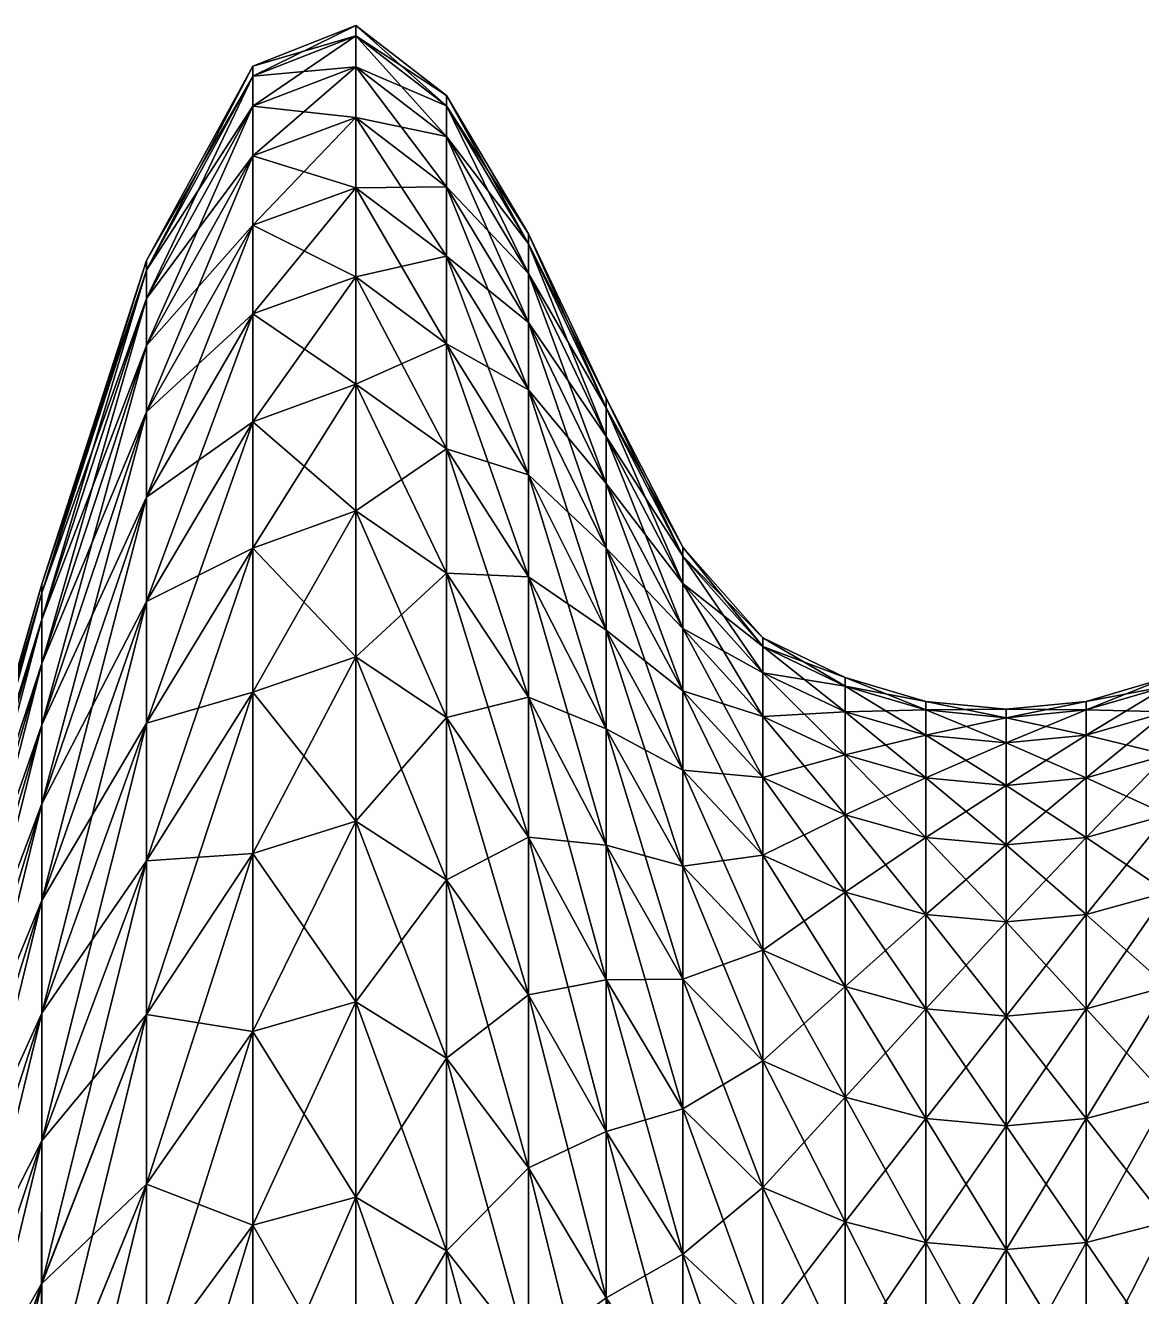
# Model space of a CAD drawing. Header units: millimetres. Extents: x -159343 to -156938, y -78749 to -77939.
# Drawn here: x -157417.031 to -157414.814, y -78053.363 to -78050.836 of the extents above; entities that cross this region are included whole.
import ezdxf

# ---------------------------------------------------------------- set-up
doc = ezdxf.new("R2010")
doc.units = ezdxf.units.MM
doc.header["$LTSCALE"] = 2
doc.header["$MEASUREMENT"] = 0
doc.layers.get('0').update_dxf_attribs({"linetype": 'CONTINUOUS'})

# ---------------------------------------------------------------- blocks, each defined once
blk = doc.blocks.new('Rectangle34354600')
at = {"color": 0}
mesh = blk.add_polyface(dxfattribs=at)
corners = [(-2.0624, 0, -3.4004), (-2.0487, 0.1526, -3.4065), (-2.2847, 0.1526, -3.8499), (-2.2979, 0, -3.8428), (-2.0075, 0.3065, -3.425), (-2.2454, 0.3065, -3.871), (-2.548, 0.1526, -4.2739), (-2.5603, 0, -4.2656), (-2.511, 0.3065, -4.2986), (-2.839, 0.1526, -4.6793), (-2.8505, 0, -4.6699), (-2.8044, 0.3065, -4.7076), (-3.1254, 0.3065, -5.0981), (-1.9388, 0.4629, -3.4557), (-1.7973, 0.3065, -2.9604), (-1.7275, 0.4629, -2.9893), (-2.1798, 0.4629, -3.9063), (-2.4493, 0.4629, -4.3398), (-1.8532, 0, -2.9372), (-1.8393, 0.1526, -2.943), (-2.7466, 0.4629, -4.7547), (-3.0707, 0.4629, -5.1498), (-1.7829, 0.6153, -3.5289), (-2.6123, 0.6153, -4.8612), (-2.9435, 0.6153, -5.2659), (-2.3071, 0.6153, -4.4348), (-2.03, 0.6153, -3.9897), (-2.8505, 0, 4.6699), (-2.839, 0.1526, 4.6793), (-2.548, 0.1526, 4.2739), (-2.5603, 0, 4.2656), (-2.8043, 0.3065, 4.7076), (-2.511, 0.3065, 4.2986), (-2.2847, 0.1526, 3.8499), (-2.2979, 0, 3.8428), (-2.2454, 0.3065, 3.871), (-2.0487, 0.1526, 3.4065), (-2.0624, 0, 3.4004), (-2.0075, 0.3065, 3.425), (-1.7275, 0.4629, 2.9893), (-1.7973, 0.3065, 2.9604), (-1.9388, 0.4629, 3.4557), (-2.7466, 0.4629, 4.7547), (-3.1254, 0.3065, 5.0981), (-1.8393, 0.1526, 2.943), (-2.4493, 0.4629, 4.3398), (-1.8532, 0, 2.9372), (-2.1798, 0.4629, 3.9063), (-1.7829, 0.6153, 3.5289), (-2.03, 0.6153, 3.9897), (-2.3071, 0.6153, 4.4348), (-2.6123, 0.6153, 4.8612), (-3.0707, 0.4629, 5.1498)]
mesh.append_faces([[corners[k] for k in face] for face in [(0, 1, 2), (2, 3, 0), (1, 4, 5), (5, 2, 1), (3, 2, 6), (6, 7, 3), (2, 5, 8), (8, 6, 2), (7, 6, 9), (9, 10, 7), (6, 8, 11), (11, 9, 6), (9, 11, 12), (13, 4, 14), (16, 5, 4), (17, 8, 5), (1, 0, 18), (20, 11, 8), (4, 1, 19), (20, 23, 24), (27, 28, 29), (29, 30, 27), (28, 31, 32), (32, 29, 28), (30, 29, 33), (33, 34, 30), (29, 32, 35), (35, 33, 29), (34, 33, 36), (36, 37, 34), (33, 35, 38), (38, 36, 33), (42, 31, 43), (36, 38, 40), (45, 32, 31), (37, 36, 44), (47, 35, 32), (41, 38, 35)]], dxfattribs={"vtx0": -1, "vtx1": -1, "vtx2": -1, "color": 0})
mesh.append_faces([[corners[k] for k in face] for face in [(4, 13, 16), (5, 16, 17), (8, 17, 20), (11, 20, 21), (22, 13, 15), (24, 21, 20), (23, 20, 17), (25, 17, 16), (26, 16, 13), (38, 41, 39), (31, 42, 45), (32, 45, 47), (35, 47, 41), (48, 41, 47), (49, 47, 45), (50, 45, 42), (51, 42, 52)]], dxfattribs={"vtx0": -1, "vtx2": -1, "color": 0})
mesh.append_faces([[corners[k] for k in face] for face in [(18, 19, 1), (19, 14, 4), (39, 40, 38), (40, 44, 36), (44, 46, 37)]], dxfattribs={"vtx1": -1, "vtx2": -1, "color": 0})
mesh.append_faces([[corners[k] for k in face] for face in [(14, 15, 13)]], dxfattribs={"vtx2": -1, "color": 0})
mesh = blk.add_polyface(dxfattribs=at)
corners = [(-1.285, 0, -0.5079), (-1.27, 0.1526, -0.5084), (-1.3184, 0.1526, -1.0083), (-1.3332, 0, -1.0068), (-1.2248, 0.3065, -0.5097), (-1.2739, 0.3065, -1.0128), (-1.3994, 0.1526, -1.5008), (-1.4139, 0, -1.4979), (-1.3557, 0.3065, -1.5095), (-1.513, 0.1526, -1.9867), (-1.5273, 0, -1.9825), (-1.4702, 0.3065, -1.9996), (-1.6596, 0.1526, -2.4672), (-1.6737, 0, -2.4618), (-1.6174, 0.3065, -2.4832), (-1.7275, 0.4629, -2.9893), (-1.7973, 0.3065, -2.9604), (-1.5471, 0.4629, -2.51), (-1.1998, 0.4629, -1.0203), (-1.8393, 0.1526, -2.943), (-1.283, 0.4629, -1.5239), (-1.8532, 0, -2.9372), (-1.269, 0, 0), (-1.2539, 0.1526, 0), (-1.3988, 0.4629, -2.021), (-1.2085, 0.3065, 0), (-1.6737, 0, 2.4618), (-1.6596, 0.1526, 2.4672), (-1.513, 0.1526, 1.9867), (-1.5273, 0, 1.9825), (-1.6174, 0.3065, 2.4832), (-1.4702, 0.3065, 1.9996), (-1.3994, 0.1526, 1.5008), (-1.4139, 0, 1.4979), (-1.3557, 0.3065, 1.5095), (-1.3184, 0.1526, 1.0083), (-1.3332, 0, 1.0068), (-1.2739, 0.3065, 1.0128), (-1.27, 0.1526, 0.5084), (-1.285, 0, 0.5079), (-1.2248, 0.3065, 0.5097), (-1.5471, 0.4629, 2.51), (-1.7973, 0.3065, 2.9604), (-1.3988, 0.4629, 2.0211), (-1.283, 0.4629, 1.5239), (-1.8532, 0, 2.9372), (-1.8393, 0.1526, 2.943), (-1.1998, 0.4629, 1.0203), (-1.1496, 0.4629, 0.5118)]
mesh.append_faces([[corners[k] for k in face] for face in [(0, 1, 2), (2, 3, 0), (1, 4, 5), (5, 2, 1), (3, 2, 6), (6, 7, 3), (2, 5, 8), (8, 6, 2), (7, 6, 9), (9, 10, 7), (6, 8, 11), (11, 9, 6), (10, 9, 12), (12, 13, 10), (9, 11, 14), (14, 12, 9), (18, 5, 4), (12, 14, 16), (20, 8, 5), (13, 12, 19), (1, 0, 22), (24, 11, 8), (4, 1, 23), (17, 14, 11), (26, 27, 28), (28, 29, 26), (27, 30, 31), (31, 28, 27), (29, 28, 32), (32, 33, 29), (28, 31, 34), (34, 32, 28), (33, 32, 35), (35, 36, 33), (32, 34, 37), (37, 35, 32), (36, 35, 38), (38, 39, 36), (35, 37, 40), (40, 38, 35), (41, 30, 42), (43, 31, 30), (38, 40, 25), (44, 34, 31), (39, 38, 23), (27, 26, 45), (47, 37, 34), (30, 27, 46), (48, 40, 37)]], dxfattribs={"vtx0": -1, "vtx1": -1, "vtx2": -1, "color": 0})
mesh.append_faces([[corners[k] for k in face] for face in [(14, 17, 15), (11, 24, 17)]], dxfattribs={"vtx0": -1, "vtx2": -1, "color": 0})
mesh.append_faces([[corners[k] for k in face] for face in [(15, 16, 14), (16, 19, 12), (19, 21, 13), (22, 23, 1), (23, 25, 4), (25, 23, 38), (23, 22, 39), (45, 46, 27), (46, 42, 30)]], dxfattribs={"vtx1": -1, "vtx2": -1, "color": 0})
mesh = blk.add_polyface(dxfattribs=at)
corners = [(-1.7829, -0.6153, -3.5289), (-1.9388, -0.4629, -3.4557), (-2.1798, -0.4629, -3.9063), (-2.03, -0.6153, -3.9897), (-2.4493, -0.4629, -4.3398), (-2.3071, -0.6153, -4.4348), (-2.7466, -0.4629, -4.7547), (-2.6123, -0.6153, -4.8612), (-3.0707, -0.4629, -5.1498), (-2.0075, -0.3065, -3.425), (-2.0487, -0.1526, -3.4065), (-2.2847, -0.1526, -3.8499), (-2.2454, -0.3065, -3.871), (-2.0624, 0, -3.4004), (-2.2979, 0, -3.8428), (-2.548, -0.1526, -4.2739), (-2.511, -0.3065, -4.2986), (-2.5603, 0, -4.2656), (-2.839, -0.1526, -4.6793), (-2.8044, -0.3065, -4.7076), (-2.8505, 0, -4.6699), (-1.7275, -0.4629, -2.9893), (-1.7973, -0.3065, -2.9604), (-1.8393, -0.1526, -2.943), (-3.1254, -0.3065, -5.0981), (-1.8532, 0, -2.9372), (-1.7829, -0.6153, 3.5289), (-1.9388, -0.4629, 3.4557), (-1.7275, -0.4629, 2.9893), (-2.7466, -0.4629, 4.7547), (-2.6123, -0.6153, 4.8612), (-2.9435, -0.6153, 5.2659), (-3.0707, -0.4629, 5.1498), (-2.4493, -0.4629, 4.3398), (-2.3071, -0.6153, 4.4348), (-2.1798, -0.4629, 3.9063), (-2.03, -0.6153, 3.9897), (-2.839, -0.1526, 4.6793), (-2.8043, -0.3065, 4.7076), (-3.1254, -0.3065, 5.0981), (-2.548, -0.1526, 4.2739), (-2.511, -0.3065, 4.2986), (-2.8505, 0, 4.6699), (-2.5603, 0, 4.2656), (-2.2847, -0.1526, 3.8499), (-2.2454, -0.3065, 3.871), (-2.2979, 0, 3.8428), (-2.0487, -0.1526, 3.4065), (-2.0075, -0.3065, 3.425), (-2.0624, 0, 3.4004), (-1.7973, -0.3065, 2.9604), (-1.8532, 0, 2.9372), (-1.8393, -0.1526, 2.943)]
mesh.append_faces([[corners[k] for k in face] for face in [(9, 10, 11), (11, 12, 9), (10, 13, 14), (14, 11, 10), (12, 11, 15), (15, 16, 12), (11, 14, 17), (17, 15, 11), (16, 15, 18), (18, 19, 16), (15, 17, 20), (20, 18, 15), (10, 9, 22), (6, 19, 24), (13, 10, 23), (4, 16, 19), (2, 12, 16), (1, 9, 12), (29, 30, 31), (37, 38, 39), (38, 37, 40), (40, 41, 38), (37, 42, 43), (43, 40, 37), (41, 40, 44), (44, 45, 41), (40, 43, 46), (46, 44, 40), (45, 44, 47), (47, 48, 45), (44, 46, 49), (49, 47, 44), (27, 48, 50), (35, 45, 48), (33, 41, 45), (47, 49, 51), (29, 38, 41), (48, 47, 52)]], dxfattribs={"vtx0": -1, "vtx1": -1, "vtx2": -1, "color": 0})
mesh.append_faces([[corners[k] for k in face] for face in [(0, 1, 2), (3, 2, 4), (5, 4, 6), (7, 6, 8), (9, 1, 21), (19, 6, 4), (16, 4, 2), (12, 2, 1), (26, 27, 28), (31, 32, 29), (30, 29, 33), (34, 33, 35), (36, 35, 27), (48, 27, 35), (45, 35, 33), (41, 33, 29), (38, 29, 32)]], dxfattribs={"vtx0": -1, "vtx2": -1, "color": 0})
mesh.append_faces([[corners[k] for k in face] for face in [(21, 22, 9), (22, 23, 10), (23, 25, 13), (51, 52, 47), (52, 50, 48)]], dxfattribs={"vtx1": -1, "vtx2": -1, "color": 0})
mesh.append_faces([[corners[k] for k in face] for face in [(50, 28, 27)]], dxfattribs={"vtx2": -1, "color": 0})
mesh = blk.add_polyface(dxfattribs=at)
corners = [(-1.2248, -0.3065, -0.5097), (-1.27, -0.1526, -0.5084), (-1.3184, -0.1526, -1.0083), (-1.2739, -0.3065, -1.0128), (-1.285, 0, -0.5079), (-1.3332, 0, -1.0068), (-1.3994, -0.1526, -1.5008), (-1.3557, -0.3065, -1.5095), (-1.4139, 0, -1.4979), (-1.513, -0.1526, -1.9867), (-1.4702, -0.3065, -1.9996), (-1.5273, 0, -1.9825), (-1.6596, -0.1526, -2.4672), (-1.6174, -0.3065, -2.4832), (-1.6737, 0, -2.4618), (-1.5471, -0.4629, -2.51), (-1.7973, -0.3065, -2.9604), (-1.2085, -0.3065, 0), (-1.2539, -0.1526, 0), (-1.3988, -0.4629, -2.021), (-1.269, 0, 0), (-1.283, -0.4629, -1.5239), (-1.8532, 0, -2.9372), (-1.8393, -0.1526, -2.943), (-1.1998, -0.4629, -1.0203), (-1.1496, -0.4629, -0.5118), (-1.6174, -0.3065, 2.4832), (-1.6596, -0.1526, 2.4672), (-1.513, -0.1526, 1.9867), (-1.4702, -0.3065, 1.9996), (-1.6737, 0, 2.4618), (-1.5273, 0, 1.9825), (-1.3994, -0.1526, 1.5008), (-1.3557, -0.3065, 1.5095), (-1.4139, 0, 1.4979), (-1.3184, -0.1526, 1.0083), (-1.2739, -0.3065, 1.0128), (-1.3332, 0, 1.0068), (-1.27, -0.1526, 0.5084), (-1.2248, -0.3065, 0.5097), (-1.285, 0, 0.5079), (-1.7275, -0.4629, 2.9893), (-1.7973, -0.3065, 2.9604), (-1.5471, -0.4629, 2.51), (-1.8393, -0.1526, 2.943), (-1.1998, -0.4629, 1.0203), (-1.8532, 0, 2.9372), (-1.283, -0.4629, 1.5239), (-1.3988, -0.4629, 2.0211)]
mesh.append_faces([[corners[k] for k in face] for face in [(0, 1, 2), (2, 3, 0), (1, 4, 5), (5, 2, 1), (3, 2, 6), (6, 7, 3), (2, 5, 8), (8, 6, 2), (7, 6, 9), (9, 10, 7), (6, 8, 11), (11, 9, 6), (10, 9, 12), (12, 13, 10), (9, 11, 14), (14, 12, 9), (15, 13, 16), (1, 0, 17), (19, 10, 13), (4, 1, 18), (21, 7, 10), (12, 14, 22), (24, 3, 7), (13, 12, 23), (25, 0, 3), (26, 27, 28), (28, 29, 26), (27, 30, 31), (31, 28, 27), (29, 28, 32), (32, 33, 29), (28, 31, 34), (34, 32, 28), (33, 32, 35), (35, 36, 33), (32, 34, 37), (37, 35, 32), (36, 35, 38), (38, 39, 36), (35, 37, 40), (40, 38, 35), (27, 26, 42), (45, 36, 39), (30, 27, 44), (47, 33, 36), (38, 40, 20), (48, 29, 33), (39, 38, 18), (43, 26, 29)]], dxfattribs={"vtx0": -1, "vtx1": -1, "vtx2": -1, "color": 0})
mesh.append_faces([[corners[k] for k in face] for face in [(26, 43, 41), (33, 47, 48), (29, 48, 43)]], dxfattribs={"vtx0": -1, "vtx2": -1, "color": 0})
mesh.append_faces([[corners[k] for k in face] for face in [(17, 18, 1), (18, 20, 4), (22, 23, 12), (23, 16, 13), (41, 42, 26), (42, 44, 27), (44, 46, 30), (20, 18, 38), (18, 17, 39)]], dxfattribs={"vtx1": -1, "vtx2": -1, "color": 0})
mesh = blk.add_polyface(dxfattribs=at)
corners = [(-1.7275, -0.4629, -2.9893), (-1.5678, -0.6153, -3.0554), (-1.3851, -0.6153, -2.5686), (-1.5471, -0.4629, -2.51), (-1.3061, -0.7615, -3.1639), (-1.1182, -0.7615, -2.6623), (-1.3988, -0.4629, -2.021), (-1.234, -0.6153, -2.068), (-1.1152, -0.6153, -1.5573), (-1.283, -0.4629, -1.5239), (-1.7973, -0.3065, -2.9604), (-1.6174, -0.3065, -2.4832), (-1.4702, -0.3065, -1.9996), (-1.3557, -0.3065, -1.5095), (-1.1998, -0.4629, -1.0203), (-1.2739, -0.3065, -1.0128), (-1.1496, -0.4629, -0.5118), (-1.0097, -1.0652, -3.9047), (-1.2461, -0.909, -3.7882), (-1.5128, -0.909, -4.2838), (-1.2846, -1.0652, -4.4155), (-1.5279, -0.7615, -3.6513), (-1.7845, -0.7615, -4.1287), (-1.7829, -0.6153, -3.5289), (-2.03, -0.6153, -3.9897), (-1.1694, -1.2377, -4.4844), (-1.5938, -1.0652, -4.9114), (-1.482, -1.2377, -4.9862), (-1.8129, -0.909, -4.765), (-1.9337, -1.0652, -5.3869), (-1.8259, -1.2377, -5.467), (-1.9388, -0.4629, -3.4557), (-1.0164, -0.909, -3.2839), (-1.8259, -1.2377, 5.467), (-1.9337, -1.0652, 5.3869), (-1.5938, -1.0652, 4.9114), (-1.482, -1.2377, 4.9862), (-1.8129, -0.909, 4.765), (-1.2846, -1.0652, 4.4155), (-1.1694, -1.2377, 4.4844), (-1.5128, -0.909, 4.2838), (-1.7845, -0.7615, 4.1287), (-1.2461, -0.909, 3.7882), (-1.5279, -0.7615, 3.6513), (-1.7829, -0.6153, 3.5289), (-1.7275, -0.4629, 2.9893), (-1.5678, -0.6153, 3.0554), (-1.3061, -0.7615, 3.1639), (-1.5438, -1.4339, 4.9449), (-1.8825, -1.4339, 5.4176), (-1.1182, -0.7615, 2.6623), (-1.3851, -0.6153, 2.5686), (-1.234, -0.6153, 2.068), (-1.5471, -0.4629, 2.51), (-1.3988, -0.4629, 2.0211), (-1.283, -0.4629, 1.5239), (-1.1152, -0.6153, 1.5573), (-1.1998, -0.4629, 1.0203), (-1.2739, -0.3065, 1.0128)]
mesh.append_faces([[corners[k] for k in face] for face in [(5, 2, 1), (6, 7, 8), (3, 2, 7), (17, 18, 19), (19, 20, 17), (18, 21, 22), (22, 19, 18), (21, 23, 24), (24, 22, 21), (25, 20, 26), (26, 27, 25), (20, 19, 28), (28, 26, 20), (27, 26, 29), (29, 30, 27), (31, 23, 1), (21, 18, 32), (23, 21, 4), (33, 34, 35), (35, 36, 33), (37, 35, 34), (36, 35, 38), (38, 39, 36), (35, 37, 40), (40, 38, 35), (41, 40, 37), (38, 40, 42), (40, 41, 43), (43, 42, 40), (44, 43, 41), (43, 44, 46), (42, 43, 47), (48, 36, 39), (49, 33, 36), (50, 51, 52), (53, 51, 46), (54, 52, 51), (55, 56, 52), (51, 50, 47)]], dxfattribs={"vtx0": -1, "vtx1": -1, "vtx2": -1, "color": 0})
mesh.append_faces([[corners[k] for k in face] for face in [(2, 3, 0), (8, 9, 6), (7, 6, 3), (11, 3, 6), (12, 6, 9), (13, 9, 14), (15, 14, 16), (51, 53, 54), (52, 54, 55), (56, 55, 57), (58, 57, 55)]], dxfattribs={"vtx0": -1, "vtx2": -1, "color": 0})
mesh.append_faces([[corners[k] for k in face] for face in [(0, 1, 2), (1, 4, 5), (32, 4, 21), (4, 1, 23), (45, 46, 44), (46, 47, 43), (47, 46, 51)]], dxfattribs={"vtx1": -1, "vtx2": -1, "color": 0})
mesh.append_faces([[corners[k] for k in face] for face in [(10, 0, 3), (1, 0, 31), (46, 45, 53)]], dxfattribs={"vtx2": -1, "color": 0})
mesh = blk.add_polyface(dxfattribs=at)
corners = [(-0.6951, -0.7615, -0.5352), (-0.9775, -0.6153, -0.5197), (-1.0295, -0.6153, -1.04), (-0.7495, -0.7615, -1.0744), (-1.1152, -0.6153, -1.5573), (-0.8389, -0.7615, -1.6123), (-0.5323, -0.909, -1.6732), (-0.9621, -0.7615, -2.1434), (-1.234, -0.6153, -2.068), (-0.6604, -0.909, -2.2258), (-1.1182, -0.7615, -2.6623), (-0.8222, -0.909, -2.7648), (-1.3851, -0.6153, -2.5686), (-1.1496, -0.4629, -0.5118), (-0.9601, -0.6153, 0), (-1.1329, -0.4629, 0), (-1.1998, -0.4629, -1.0203), (-1.283, -0.4629, -1.5239), (-1.3061, -0.7615, -3.1639), (-1.0164, -0.909, -3.2839), (-0.7729, -1.0652, -3.3847), (-0.5726, -1.0652, -2.8495), (-0.6767, -0.7615, 0), (-1.2085, -0.3065, 0), (-1.2248, -0.3065, -0.5097), (-0.891, -1.2377, -3.9661), (-1.0097, -1.0652, -3.9047), (-1.2846, -1.0652, -4.4155), (-1.1694, -1.2377, -4.4844), (-0.6498, -1.2377, -3.4357), (-1.2461, -0.909, -3.7882), (-1.1694, -1.2377, 4.4844), (-1.2846, -1.0652, 4.4155), (-1.0097, -1.0652, 3.9047), (-0.891, -1.2377, 3.9661), (-1.2461, -0.909, 3.7882), (-1.2366, -1.4339, 4.451), (-1.3061, -0.7615, 3.1639), (-1.0164, -0.909, 3.2839), (-0.7729, -1.0652, 3.3847), (-0.8222, -0.909, 2.7648), (-1.1182, -0.7615, 2.6623), (-0.9621, -0.7615, 2.1434), (-0.6604, -0.909, 2.2258), (-1.234, -0.6153, 2.068), (-0.8389, -0.7615, 1.6123), (-1.1152, -0.6153, 1.5573), (-1.0295, -0.6153, 1.04), (-0.7495, -0.7615, 1.0744), (-0.9775, -0.6153, 0.5197), (-0.6951, -0.7615, 0.5352), (-1.1496, -0.4629, 0.5118), (-1.1998, -0.4629, 1.0203), (-1.2248, -0.3065, 0.5097)]
mesh.append_faces([[corners[k] for k in face] for face in [(0, 1, 2), (2, 3, 0), (3, 2, 4), (4, 5, 3), (6, 5, 7), (5, 4, 8), (8, 7, 5), (9, 7, 10), (10, 11, 9), (7, 8, 12), (12, 10, 7), (13, 1, 14), (16, 2, 1), (17, 4, 2), (11, 10, 18), (21, 11, 19), (1, 0, 22), (25, 26, 27), (27, 28, 25), (26, 25, 29), (30, 26, 20), (31, 32, 33), (33, 34, 31), (35, 33, 32), (36, 31, 34), (33, 35, 38), (34, 33, 39), (40, 41, 42), (42, 43, 40), (44, 42, 41), (43, 42, 45), (42, 44, 46), (46, 45, 42), (45, 46, 47), (47, 48, 45), (48, 47, 49), (49, 50, 48), (50, 49, 14), (41, 40, 38), (52, 47, 46), (51, 49, 47), (51, 53, 23)]], dxfattribs={"vtx0": -1, "vtx1": -1, "vtx2": -1, "color": 0})
mesh.append_faces([[corners[k] for k in face] for face in [(1, 13, 16), (2, 16, 17), (24, 13, 15), (49, 51, 15), (47, 52, 51), (53, 51, 52)]], dxfattribs={"vtx0": -1, "vtx2": -1, "color": 0})
mesh.append_faces([[corners[k] for k in face] for face in [(18, 19, 11), (19, 20, 21), (22, 14, 1), (15, 23, 24), (29, 20, 26), (20, 19, 30), (37, 38, 35), (38, 39, 33), (15, 14, 49), (39, 38, 40), (38, 37, 41)]], dxfattribs={"vtx1": -1, "vtx2": -1, "color": 0})
mesh.append_faces([[corners[k] for k in face] for face in [(14, 15, 13), (23, 15, 51)]], dxfattribs={"vtx2": -1, "color": 0})
mesh = blk.add_polyface(dxfattribs=at)
corners = [(-1.5128, -0.909, -4.2838), (-1.7845, -0.7615, -4.1287), (-2.0729, -0.7615, -4.5913), (-1.8129, -0.909, -4.765), (-2.03, -0.6153, -3.9897), (-2.3071, -0.6153, -4.4348), (-1.5938, -1.0652, -4.9114), (-2.1427, -0.909, -5.2265), (-1.9337, -1.0652, -5.3869), (-2.39, -0.7615, -5.0348), (-2.6123, -0.6153, -4.8612), (-1.8259, -1.2377, -5.467), (-2.3004, -1.0652, -5.8363), (-2.1982, -1.2377, -5.9225), (-2.4985, -0.909, -5.6625), (-2.7328, -0.7615, -5.4546), (-2.9435, -0.6153, -5.2659), (-2.1798, -0.4629, -3.9063), (-1.7829, -0.6153, -3.5289), (-2.4493, -0.4629, -4.3398), (-3.0983, -0.7615, -5.846), (-2.8765, -0.909, -6.0678), (-2.7466, -0.4629, -4.7547), (-2.6902, -1.0652, -6.2541), (-3.0707, -0.4629, -5.1498), (-2.596, -1.2377, -6.3483), (-3.108, -1.0652, -6.6439), (-3.0218, -1.2377, -6.7461), (-3.0766, -1.4339, 6.6924), (-3.0218, -1.2377, 6.7461), (-2.596, -1.2377, 6.3483), (-2.8765, -0.909, 6.0678), (-2.6902, -1.0652, 6.2541), (-3.108, -1.0652, 6.6439), (-2.1982, -1.2377, 5.9225), (-2.3003, -1.0652, 5.8363), (-1.9337, -1.0652, 5.3869), (-1.8259, -1.2377, 5.467), (-2.4985, -0.909, 5.6625), (-2.1427, -0.909, 5.2265), (-2.7328, -0.7615, 5.4546), (-2.39, -0.7615, 5.0348), (-2.9435, -0.6153, 5.2659), (-2.6123, -0.6153, 4.8612), (-1.8129, -0.909, 4.765), (-2.0729, -0.7615, 4.5914), (-2.3071, -0.6153, 4.4348), (-1.7845, -0.7615, 4.1287), (-2.03, -0.6153, 3.9897), (-1.7829, -0.6153, 3.5289), (-2.6507, -1.4339, 6.2936), (-2.4493, -0.4629, 4.3398), (-3.0982, -0.7615, 5.846), (-2.1798, -0.4629, 3.9063), (-1.9388, -0.4629, 3.4557), (-2.2519, -1.4339, 5.8677)]
mesh.append_faces([[corners[k] for k in face] for face in [(0, 1, 2), (2, 3, 0), (1, 4, 5), (5, 2, 1), (6, 3, 7), (7, 8, 6), (3, 2, 9), (9, 7, 3), (2, 5, 10), (10, 9, 2), (11, 8, 12), (12, 13, 11), (8, 7, 14), (14, 12, 8), (7, 9, 15), (15, 14, 7), (9, 10, 16), (16, 15, 9), (17, 4, 18), (19, 5, 4), (14, 15, 20), (22, 10, 5), (12, 14, 21), (24, 16, 10), (13, 12, 23), (26, 27, 25), (28, 29, 30), (34, 35, 36), (36, 37, 34), (35, 38, 39), (39, 36, 35), (38, 40, 41), (41, 39, 38), (40, 42, 43), (43, 41, 40), (36, 39, 44), (39, 41, 45), (45, 44, 39), (41, 43, 46), (46, 45, 41), (44, 45, 47), (45, 46, 48), (48, 47, 45), (47, 48, 49), (35, 34, 30), (38, 35, 32), (51, 46, 43), (40, 38, 31), (53, 48, 46), (54, 49, 48), (55, 34, 37)]], dxfattribs={"vtx0": -1, "vtx1": -1, "vtx2": -1, "color": 0})
mesh.append_faces([[corners[k] for k in face] for face in [(20, 21, 14), (21, 23, 12), (23, 25, 13), (25, 23, 26), (31, 32, 33), (32, 30, 29), (50, 30, 34), (30, 32, 35), (32, 31, 38), (31, 52, 40)]], dxfattribs={"vtx1": -1, "vtx2": -1, "color": 0})
mesh = blk.add_polyface(dxfattribs=at)
corners = [(0.0138, -1.2377, -0.5823), (-0.1194, -1.0652, -0.5711), (-0.1779, -1.0652, -1.1482), (-0.0451, -1.2377, -1.1677), (-0.3824, -0.909, -0.5539), (-0.4392, -0.909, -1.1138), (-0.6951, -0.7615, -0.5352), (-0.7495, -0.7615, -1.0744), (-0.2738, -1.0652, -1.7247), (-0.1419, -1.2377, -1.7509), (-0.5323, -0.909, -1.6732), (-0.8389, -0.7615, -1.6123), (-0.4058, -1.0652, -2.294), (-0.2756, -1.2377, -2.3268), (-0.6604, -0.909, -2.2258), (-0.9621, -0.7615, -2.1434), (-0.5726, -1.0652, -2.8495), (-0.4453, -1.2377, -2.8901), (-0.8222, -0.909, -2.7648), (0.0336, -1.2377, 0), (-0.0996, -1.0652, 0), (-0.3632, -0.909, 0), (-0.6767, -0.7615, 0), (-0.7729, -1.0652, -3.3847), (-0.6498, -1.2377, -3.4357), (-0.7729, -1.0652, 3.3847), (-0.6498, -1.2377, 3.4357), (-0.891, -1.2377, 3.9661), (-0.4453, -1.2377, 2.8901), (-0.5726, -1.0652, 2.8495), (-0.4058, -1.0652, 2.294), (-0.2756, -1.2377, 2.3268), (-0.8222, -0.909, 2.7648), (-0.6604, -0.909, 2.2258), (-0.2738, -1.0652, 1.7247), (-0.1419, -1.2377, 1.7509), (-0.5323, -0.909, 1.6733), (-0.8389, -0.7615, 1.6123), (-0.1779, -1.0652, 1.1482), (-0.0451, -1.2377, 1.1677), (-0.4392, -0.909, 1.1138), (-0.7495, -0.7615, 1.0744), (-0.1194, -1.0652, 0.5711), (0.0138, -1.2377, 0.5823), (-0.3824, -0.909, 0.5539), (-0.6951, -0.7615, 0.5352), (-0.9601, -0.6153, 0)]
mesh.append_faces([[corners[k] for k in face] for face in [(0, 1, 2), (2, 3, 0), (1, 4, 5), (5, 2, 1), (4, 6, 7), (7, 5, 4), (3, 2, 8), (8, 9, 3), (2, 5, 10), (10, 8, 2), (5, 7, 11), (11, 10, 5), (9, 8, 12), (12, 13, 9), (8, 10, 14), (14, 12, 8), (15, 14, 10), (13, 12, 16), (16, 17, 13), (12, 14, 18), (18, 16, 12), (1, 0, 19), (4, 1, 20), (6, 4, 21), (17, 16, 23), (28, 29, 30), (30, 31, 28), (29, 32, 33), (33, 30, 29), (31, 30, 34), (34, 35, 31), (30, 33, 36), (36, 34, 30), (37, 36, 33), (35, 34, 38), (38, 39, 35), (34, 36, 40), (40, 38, 34), (36, 37, 41), (41, 40, 36), (39, 38, 42), (42, 43, 39), (38, 40, 44), (44, 42, 38), (40, 41, 45), (45, 44, 40), (29, 28, 26), (32, 29, 25), (44, 45, 22), (42, 44, 21), (43, 42, 20)]], dxfattribs={"vtx0": -1, "vtx1": -1, "vtx2": -1, "color": 0})
mesh.append_faces([[corners[k] for k in face] for face in [(19, 20, 1), (20, 21, 4), (21, 22, 6), (23, 24, 17), (25, 26, 27), (26, 25, 29), (46, 22, 45), (22, 21, 44), (21, 20, 42), (20, 19, 43)]], dxfattribs={"vtx1": -1, "vtx2": -1, "color": 0})
mesh = blk.add_polyface(dxfattribs=at)
corners = [(-1.4493, -1.836, -2.5412), (-2.1583, -2.0517, -2.3053), (-2.0226, -2.0517, -1.8561), (-1.6329, -1.836, -3.0285), (-2.3226, -2.0517, -2.7428), (-2.5158, -2.0517, -3.1683), (-1.8477, -1.836, -3.5029), (-2.0912, -1.836, -3.9593), (-2.7375, -2.0517, -3.5819), (-1.5578, -1.6365, -4.2691), (-2.3634, -1.836, -4.3972), (-2.986, -2.0517, -3.9812), (-1.8503, -1.6365, -4.7401), (-2.6639, -1.836, -4.8162), (-2.1735, -1.6365, -5.1905), (-2.5276, -1.6365, -5.6209), (-2.9923, -1.836, -5.2159), (-2.6507, -1.4339, -6.2936), (-2.9128, -1.6365, -6.0315), (-2.2519, -1.4339, -5.8677), (-1.8826, -1.4339, -5.4176), (-1.5438, -1.4339, -4.9449), (-2.1982, -1.2377, -5.9225), (-2.596, -1.2377, -6.3483), (-1.8259, -1.2377, -5.467), (-3.0766, -1.4339, -6.6924), (-3.0218, -1.2377, -6.7461), (-2.596, -1.2377, 6.3483), (-2.6507, -1.4339, 6.2936), (-3.0766, -1.4339, 6.6924), (-2.9923, -1.836, 5.2159), (-2.5275, -1.6365, 5.6209), (-2.1735, -1.6365, 5.1906), (-2.6639, -1.836, 4.8162), (-3.2598, -2.0517, 4.3636), (-2.3634, -1.836, 4.3972), (-2.986, -2.0517, 3.9812), (-1.8503, -1.6365, 4.7401), (-2.0912, -1.836, 3.9593), (-2.7375, -2.0517, 3.582), (-1.5578, -1.6365, 4.2691), (-3.3968, -2.303, 3.1976), (-2.5158, -2.0517, 3.1683), (-1.8477, -1.836, 3.5029), (-2.2519, -1.4339, 5.8677), (-2.9128, -1.6365, 6.0315), (-1.8825, -1.4339, 5.4176), (-1.5438, -1.4339, 4.9449), (-1.6329, -1.836, 3.0285), (-2.3226, -2.0517, 2.7428), (-3.1976, -2.303, 2.8276), (-2.1982, -1.2377, 5.9225), (-1.8259, -1.2377, 5.467), (-2.8813, -2.303, 2.0641), (-2.1583, -2.0517, 2.3053), (-2.0226, -2.0517, 1.8561), (-1.2988, -1.836, 2.0462), (-2.7606, -2.303, 1.6616), (-1.916, -2.0517, 1.398), (-1.4493, -1.836, 2.5412)]
mesh.append_faces([[corners[k] for k in face] for face in [(0, 1, 2), (5, 6, 7), (7, 8, 5), (9, 7, 6), (8, 7, 10), (10, 11, 8), (7, 9, 12), (12, 10, 7), (11, 10, 13), (10, 12, 14), (14, 13, 10), (13, 14, 15), (15, 16, 13), (16, 15, 18), (6, 5, 4), (20, 14, 12), (19, 15, 14), (19, 22, 23), (20, 24, 22), (30, 31, 32), (32, 33, 30), (34, 33, 35), (35, 36, 34), (33, 32, 37), (37, 35, 33), (36, 35, 38), (38, 39, 36), (35, 37, 40), (40, 38, 35), (41, 39, 42), (39, 38, 43), (43, 42, 39), (44, 31, 45), (46, 32, 31), (47, 37, 32), (42, 43, 48), (50, 42, 49), (53, 54, 55), (56, 55, 54), (57, 55, 58), (59, 54, 49)]], dxfattribs={"vtx0": -1, "vtx1": -1, "vtx2": -1, "color": 0})
mesh.append_faces([[corners[k] for k in face] for face in [(15, 19, 17), (12, 21, 20), (14, 20, 19), (22, 19, 20), (24, 20, 21), (26, 25, 17), (31, 44, 46), (32, 46, 47), (51, 44, 28), (52, 46, 44)]], dxfattribs={"vtx0": -1, "vtx2": -1, "color": 0})
mesh.append_faces([[corners[k] for k in face] for face in [(3, 4, 1), (17, 18, 15), (4, 3, 6), (17, 23, 26), (48, 49, 42), (49, 48, 59)]], dxfattribs={"vtx1": -1, "vtx2": -1, "color": 0})
mesh.append_faces([[corners[k] for k in face] for face in [(23, 17, 19), (18, 17, 25), (27, 28, 29), (45, 28, 44)]], dxfattribs={"vtx2": -1, "color": 0})
mesh = blk.add_polyface(dxfattribs=at)
corners = [(-1.7927, -2.0517, -0.4671), (-1.0474, -1.836, -0.5205), (-1.0978, -1.836, -1.0353), (-1.8392, -2.0517, -0.934), (-0.4863, -1.6365, -1.1174), (-1.1816, -1.836, -1.5441), (-1.916, -2.0517, -1.398), (-0.5764, -1.6365, -1.6645), (-1.2988, -1.836, -2.0462), (-2.0226, -2.0517, -1.8561), (-0.7025, -1.6365, -2.2044), (-1.4493, -1.836, -2.5412), (-0.865, -1.6365, -2.7375), (-0.7213, -1.4339, -3.4061), (-1.0637, -1.6365, -3.2642), (-1.6329, -1.836, -3.0285), (-2.1583, -2.0517, -2.3053), (-1.777, -2.0517, 0), (-1.0306, -1.836, 0), (-1.8477, -1.836, -3.5029), (-1.2957, -1.6365, -3.7773), (-1.5578, -1.6365, -4.2691), (-0.9621, -1.4339, -3.9375), (-1.2366, -1.4339, -4.451), (-1.5438, -1.4339, -4.9449), (-1.8503, -1.6365, -4.7401), (-1.482, -1.2377, -4.9862), (-1.8259, -1.2377, -5.467), (-1.1694, -1.2377, -4.4844), (-0.891, -1.2377, -3.9661), (-2.0912, -1.836, 3.9593), (-1.5578, -1.6365, 4.2691), (-1.2957, -1.6365, 3.7773), (-1.8477, -1.836, 3.5029), (-0.7213, -1.4339, 3.4061), (-1.0637, -1.6365, 3.2642), (-0.9621, -1.4339, 3.9375), (-1.6329, -1.836, 3.0285), (-1.2366, -1.4339, 4.451), (-1.8503, -1.6365, 4.7401), (-1.5438, -1.4339, 4.9449), (-0.891, -1.2377, 3.9661), (-1.1694, -1.2377, 4.4844), (-1.482, -1.2377, 4.9862), (-1.8825, -1.4339, 5.4176), (-2.1583, -2.0517, 2.3053), (-1.4493, -1.836, 2.5412), (-1.2988, -1.836, 2.0462), (-0.865, -1.6365, 2.7375), (-0.7025, -1.6365, 2.2044), (-2.0226, -2.0517, 1.8561), (-1.1816, -1.836, 1.5441), (-1.916, -2.0517, 1.398), (-0.5764, -1.6365, 1.6645), (-1.0978, -1.836, 1.0353), (-1.8392, -2.0517, 0.934), (-0.4863, -1.6365, 1.1174), (-1.0474, -1.836, 0.5205), (-1.7927, -2.0517, 0.4671)]
mesh.append_faces([[corners[k] for k in face] for face in [(0, 1, 2), (2, 3, 0), (4, 2, 1), (3, 2, 5), (5, 6, 3), (7, 5, 2), (6, 5, 8), (8, 9, 6), (10, 8, 5), (9, 8, 11), (8, 10, 12), (12, 11, 8), (11, 12, 14), (16, 11, 15), (1, 0, 17), (19, 20, 21), (22, 20, 14), (23, 21, 20), (24, 25, 21), (20, 19, 15), (24, 26, 27), (23, 28, 26), (22, 29, 28), (30, 31, 32), (32, 33, 30), (33, 32, 35), (38, 31, 39), (36, 32, 31), (45, 46, 47), (46, 48, 49), (49, 47, 46), (50, 47, 51), (51, 52, 50), (47, 49, 53), (53, 51, 47), (52, 51, 54), (54, 55, 52), (56, 54, 51), (55, 54, 57), (57, 58, 55), (58, 57, 18), (48, 46, 37)]], dxfattribs={"vtx0": -1, "vtx1": -1, "vtx2": -1, "color": 0})
mesh.append_faces([[corners[k] for k in face] for face in [(20, 22, 23), (21, 23, 24), (26, 24, 23), (28, 23, 22), (32, 36, 34), (39, 40, 38), (31, 38, 36), (41, 36, 38), (42, 38, 40), (43, 40, 44)]], dxfattribs={"vtx0": -1, "vtx2": -1, "color": 0})
mesh.append_faces([[corners[k] for k in face] for face in [(13, 14, 12), (14, 15, 11), (17, 18, 1), (15, 14, 20), (34, 35, 32), (35, 37, 33), (18, 17, 58), (37, 35, 48)]], dxfattribs={"vtx1": -1, "vtx2": -1, "color": 0})
mesh.append_faces([[corners[k] for k in face] for face in [(14, 13, 22)]], dxfattribs={"vtx2": -1, "color": 0})
mesh = blk.add_polyface(dxfattribs=at)
corners = [(-1.0474, -1.836, -0.5205), (-0.4324, -1.6365, -0.5627), (-0.4863, -1.6365, -1.1174), (-1.0978, -1.836, -1.0353), (-0.5764, -1.6365, -1.6645), (-1.1816, -1.836, -1.5441), (-0.7025, -1.6365, -2.2044), (-0.0629, -1.4339, -0.5832), (-0.4144, -1.6365, 0), (-0.0438, -1.4339, 0), (-0.865, -1.6365, -2.7375), (-0.5158, -1.4339, -2.86), (-0.7213, -1.4339, -3.4061), (-0.12, -1.4339, -1.1626), (-0.2148, -1.4339, -1.7364), (-0.3469, -1.4339, -2.3028), (-1.0306, -1.836, 0), (0.0336, -1.2377, 0), (0.0138, -1.2377, -0.5823), (-0.4453, -1.2377, -2.8901), (-0.6498, -1.2377, -3.4357), (-0.2756, -1.2377, -2.3268), (-0.1419, -1.2377, -1.7509), (-0.0451, -1.2377, -1.1677), (-0.891, -1.2377, -3.9661), (-0.9621, -1.4339, -3.9375), (-0.9621, -1.4339, 3.9375), (-0.891, -1.2377, 3.9661), (-0.6498, -1.2377, 3.4357), (-0.7213, -1.4339, 3.4061), (-1.1816, -1.836, 1.5441), (-0.5764, -1.6365, 1.6645), (-0.4863, -1.6365, 1.1174), (-1.0978, -1.836, 1.0353), (-0.4324, -1.6365, 0.5627), (-1.0474, -1.836, 0.5205), (-0.5158, -1.4339, 2.86), (-0.865, -1.6365, 2.7375), (-1.0637, -1.6365, 3.2642), (-0.0629, -1.4339, 0.5832), (-0.3469, -1.4339, 2.3028), (-0.7025, -1.6365, 2.2044), (-0.2148, -1.4339, 1.7364), (-0.12, -1.4339, 1.1626), (-0.4453, -1.2377, 2.8901), (0.0138, -1.2377, 0.5823), (-0.0451, -1.2377, 1.1677), (-0.1419, -1.2377, 1.7509), (-0.2756, -1.2377, 2.3268)]
mesh.append_faces([[corners[k] for k in face] for face in [(0, 1, 2), (3, 2, 4), (5, 4, 6), (7, 1, 8), (13, 2, 1), (14, 4, 2), (15, 6, 4), (1, 0, 16), (11, 10, 6), (11, 19, 20), (15, 21, 19), (14, 22, 21), (13, 23, 22), (7, 18, 23), (26, 27, 28), (30, 31, 32), (33, 32, 34), (34, 35, 33), (36, 37, 38), (40, 41, 37), (35, 34, 8), (42, 31, 41), (43, 32, 31), (39, 34, 32), (39, 45, 17), (43, 46, 45), (42, 47, 46), (40, 48, 47), (36, 44, 48)]], dxfattribs={"vtx0": -1, "vtx1": -1, "vtx2": -1, "color": 0})
mesh.append_faces([[corners[k] for k in face] for face in [(10, 11, 12), (1, 7, 13), (2, 13, 14), (4, 14, 15), (6, 15, 11), (18, 7, 9), (19, 11, 15), (21, 15, 14), (22, 14, 13), (23, 13, 7), (24, 25, 12), (34, 39, 9), (37, 36, 40), (41, 40, 42), (31, 42, 43), (32, 43, 39), (44, 36, 29), (45, 39, 43), (46, 43, 42), (47, 42, 40), (48, 40, 36)]], dxfattribs={"vtx0": -1, "vtx2": -1, "color": 0})
mesh.append_faces([[corners[k] for k in face] for face in [(16, 8, 1), (9, 17, 18), (12, 20, 24), (9, 8, 34), (8, 16, 35), (29, 28, 44)]], dxfattribs={"vtx1": -1, "vtx2": -1, "color": 0})
mesh.append_faces([[corners[k] for k in face] for face in [(8, 9, 7), (20, 12, 11), (28, 29, 26), (38, 29, 36), (17, 9, 39)]], dxfattribs={"vtx2": -1, "color": 0})

msp = doc.modelspace()

# ---------------------------------------------------------------- block references
at = {"color": 0, "extrusion": (-1.19209e-07, 1.78814e-07, 1), "xscale": 1.043634057046305, "yscale": -1.043634176254289, "zscale": -1.043634057044983, "rotation": 89.99990938672221}
msp.add_blockref('Rectangle34354600', (-157415.0836, -78050.8703, -4356.6232), dxfattribs=at)

doc.saveas('drawing.dxf')
